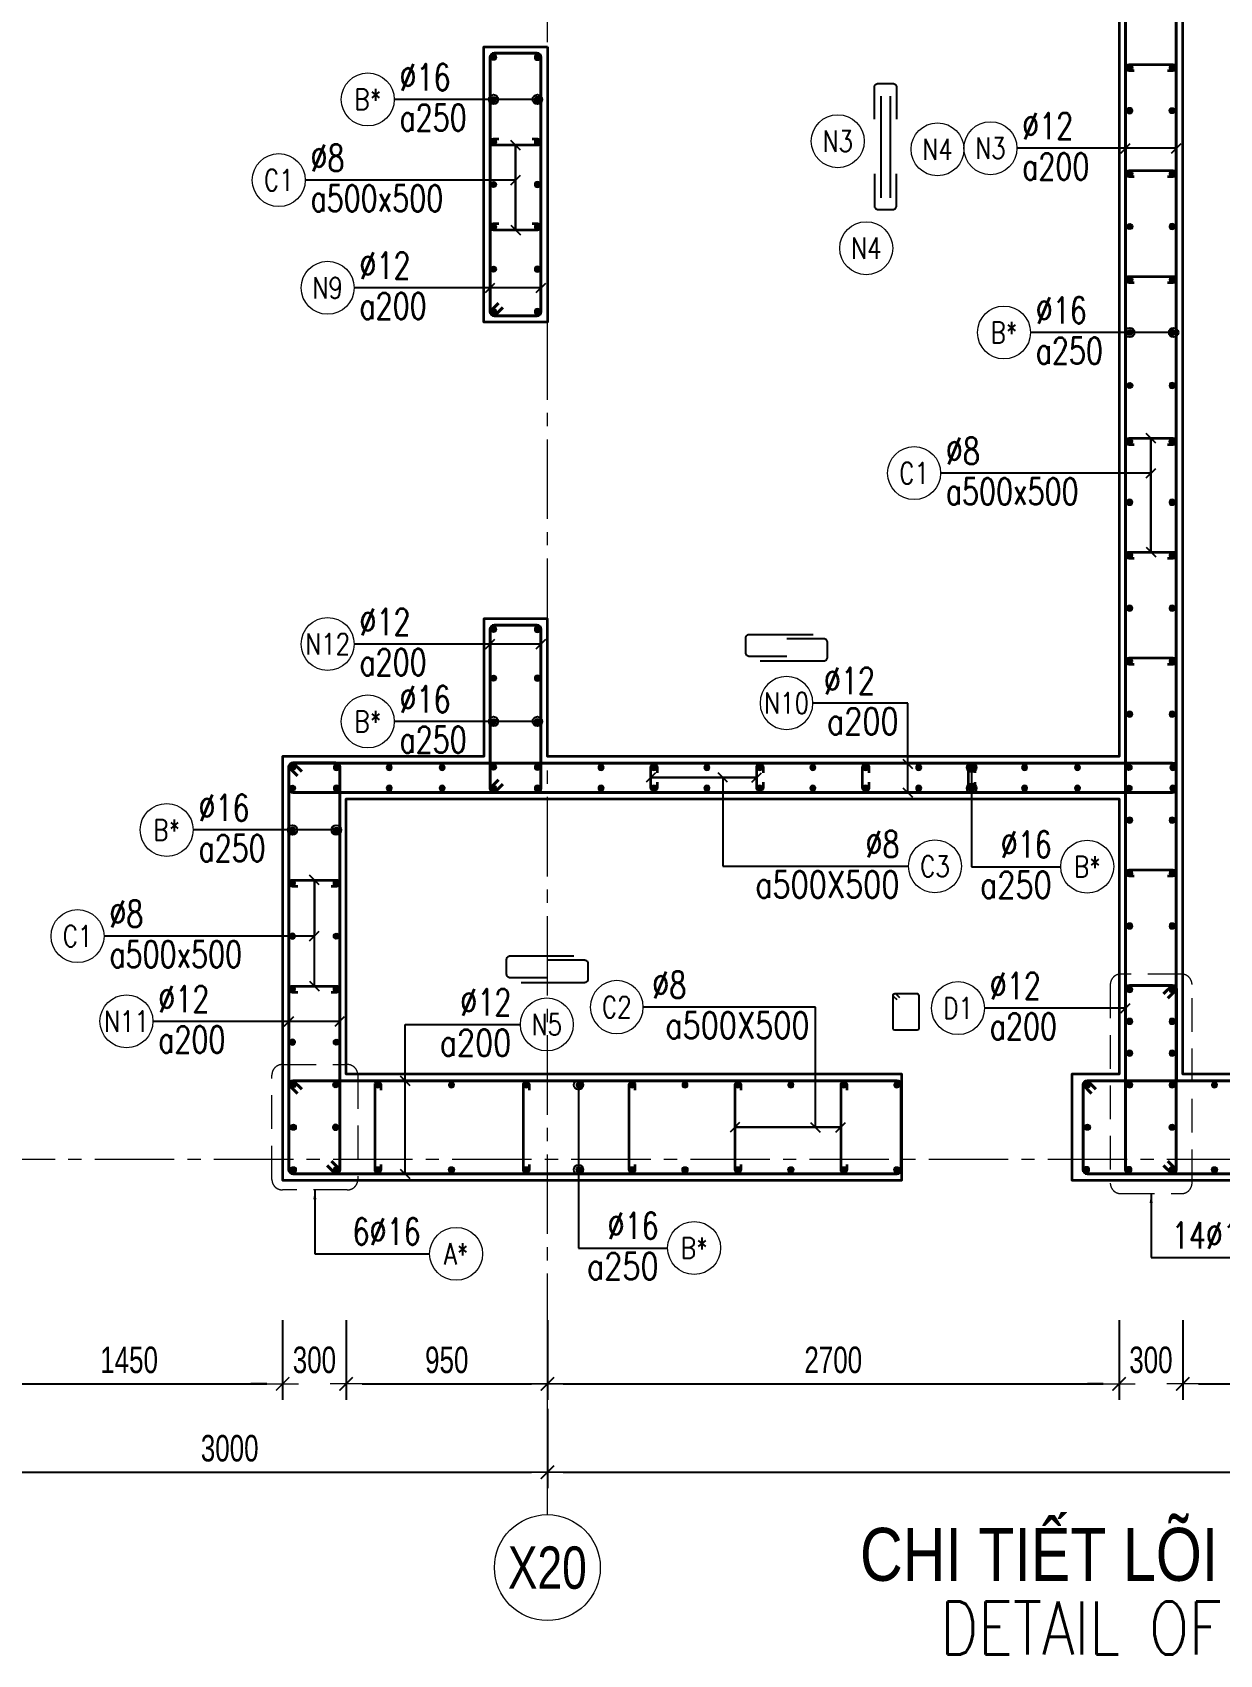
# Model space of a CAD drawing. Header units: millimetres. Extents: x 738475 to 1279438, y -34239 to 156422.
# Drawn here: x 1064840 to 1070446, y 85817 to 93473 of the extents above; entities that cross this region are included whole.
import ezdxf
from ezdxf.enums import TextEntityAlignment as Align

# ---------------------------------------------------------------- set-up
doc = ezdxf.new("R2010")
doc.units = ezdxf.units.MM
doc.header["$MEASUREMENT"] = 0
for name, pattern in [('HIDDEN', [9.525, 6.35, -3.175]), ('HIDDEN2', [4.7625, 3.175, -1.5875]), ('HT_Dim Grid$0$CENTER2', [1.125, 0.75, -0.125, 0.125, -0.125]), ('HT_Grid$0$CENTER2', [1.125, 0.75, -0.125, 0.125, -0.125])]:
    doc.linetypes.add(name, pattern=pattern)
doc.layers.get('0').update_dxf_attribs({"lineweight": 20})
doc.layers.get('Defpoints').update_dxf_attribs({"color": 151, "lineweight": 9})
for name, color, linetype in [('Hidden', 9, 'HIDDEN'), ('Leader', 6, 'Continuous'), ('Ligature', 1, 'Continuous')]:
    doc.layers.add(name, color=color, linetype=linetype)
for name, color, linetype, lineweight in [('HT_Dim Grid$0$NDC_S_AXIS', 5, 'HT_Dim Grid$0$CENTER2', 13), ('HT_Dim Grid$0$NDC_S_SYMBOL', 1, 'Continuous', 15), ('HT_Dim Grid$0$NDC_S_TEXT SYMBOL', 7, 'Continuous', 20), ('HT_Grid$0$NDC_S_AXIS', 5, 'HT_Grid$0$CENTER2', 13), ('KC-LEADER', 153, 'Continuous', 18), ('KC-THEP', 6, 'Continuous', 40), ('NDC_S_ANNO', 7, 'Continuous', 20), ('NDC_S_DIM', 1, 'Continuous', 15), ('NDC_S_ENG TITLE', 3, 'Continuous', 20), ('NDC_S_HIDDEN', 8, 'HIDDEN2', 13), ('NDC_S_LEADER', 1, 'Continuous', 15), ('NDC_S_REBAR', 4, 'Continuous', 35), ('NDC_S_STIRRUP', 4, 'Continuous', 40), ('NDC_S_TEXT SYMBOL', 7, 'Continuous', 20), ('NDC_S_VN TEXT', 7, 'Continuous', 20), ('NDC_S_VN TITLE', 6, 'Continuous', 35), ('NDC_S_WALL', 6, 'Continuous', 35)]:
    doc.layers.add(name, color=color, linetype=linetype, lineweight=lineweight)
doc.styles.add('HT_Dim Grid$0$NDC_ANNO', font='', dxfattribs={"width": 0.8})
doc.styles.add('NDC_ANNO', font='', dxfattribs={"width": 0.8})
doc.styles.add('NDC_DIM', font='', dxfattribs={"width": 0.75})
doc.styles.add('NDC_EN TXT', font='romans.shx', dxfattribs={"width": 0.8})
doc.styles.add('NDC_VIE TXT', font='arial.ttf', dxfattribs={"width": 0.8})
doc.styles.get('HT_Dim Grid$0$NDC_ANNO').set_extended_font_data('Dotum')
doc.styles.get('NDC_ANNO').set_extended_font_data('Dotum')
doc.styles.get('NDC_DIM').set_extended_font_data('Dotum')
doc.dimstyles.new('NDC_dim_30', dxfattribs={"dimscale": 30, "dimtxt": 2.5, "dimasz": 1.5, "dimexe": 1.5, "dimexo": 2.5, "dimgap": 1, "dimtad": 1, "dimdec": 0, "dimzin": 0, "dimdsep": 46, "dimtxsty": 'NDC_DIM', "dimblk": 'DIMMARK', "dimcen": 0.09, "dimdle": 1.2, "dimclrd": 1, "dimclre": 1, "dimclrt": 3, "dimadec": 0, "dimazin": 0, "dimtfac": 1, "dimtdec": 0, "dimtix": 1, "dimtofl": 0, "dimtmove": 0, "dimatfit": 3, "dimfxl": 6, "dimfxlon": 1, "dimtolj": 1, "dimtzin": 0, "dimarcsym": 0})
doc.dimstyles.new('NDC_dim_50', dxfattribs={"dimscale": 50, "dimtxt": 2.5, "dimasz": 1.5, "dimexe": 1.5, "dimexo": 2.5, "dimgap": 1, "dimtad": 1, "dimdec": 0, "dimzin": 0, "dimdsep": 46, "dimtxsty": 'NDC_DIM', "dimblk": 'DIMMARK', "dimcen": 0.09, "dimdle": 1.2, "dimclrd": 1, "dimclre": 1, "dimclrt": 3, "dimadec": 0, "dimazin": 0, "dimtfac": 1, "dimtdec": 0, "dimtix": 1, "dimtofl": 0, "dimtmove": 0, "dimatfit": 3, "dimfxl": 6, "dimfxlon": 1, "dimtolj": 1, "dimtzin": 0, "dimarcsym": 0})

# ---------------------------------------------------------------- blocks, each defined once
blk = doc.blocks.new('THEP')
at = {"layer": 'KC-LEADER', "color": 6}
blk.add_circle((0, 0), 14, dxfattribs=at)
at = {"layer": 'KC-THEP'}
for p, q in [((-14, 0), (14, 0)), ((9.9, 9.9), (-9.9, -9.9)), ((-9.9, 9.9), (9.9, -9.9)), ((0, 14), (0, -14))]:
    blk.add_line(p, q, dxfattribs=at)
blk = doc.blocks.new('DIMMARK')
at = {"layer": 'NDC_S_DIM', "color": 1}
blk.add_line((-1.5, 0), (1, 0), dxfattribs=at)
at = {"layer": 'NDC_S_DIM', "color": 2, "const_width": 0.1}
blk.add_lwpolyline([(-0.42, -0.42), (0.42, 0.42)], dxfattribs=at)
blk = doc.blocks.new('*U10')
blk.add_circle((2.5, 0), 2.5)
at = {"layer": 'NDC_S_VN TEXT', "color": 3, "style": 'NDC_EN TXT'}
for tag, width, p in [('DK2', 0.75, (-0.85, 0.85)), ('KC2', 0.8, (-0.85, -2.97))]:
    blk.add_attdef(tag, text='', height=2.5, dxfattribs=dict(at, width=width)).set_placement(p, align=Align.RIGHT)
at = {"layer": 'NDC_S_VN TEXT', "color": 7, "style": 'NDC_EN TXT', "width": 0.8}
blk.add_attdef('SH3', text='', height=2, dxfattribs=at).set_placement((2.5, 0), align=Align.MIDDLE)
blk = doc.blocks.new('*U11')
blk.add_circle((-2.5, 0), 2.5)
at = {"layer": 'NDC_S_VN TEXT', "color": 3, "style": 'NDC_EN TXT', "width": 0.75}
for tag, p in [('DK1', (0.5, 0.85)), ('KC1', (0.5, -2.97))]:
    blk.add_attdef(tag, p, '', height=2.5, dxfattribs=at)
at = {"layer": 'NDC_S_VN TEXT', "color": 7, "style": 'NDC_EN TXT', "width": 0.8}
blk.add_attdef('SH2', text='', height=2, dxfattribs=at).set_placement((-2.5, 0), align=Align.MIDDLE)
blk = doc.blocks.new('A$C7BC65A55')
at = {"layer": 'Ligature'}
for p, q in [((-15.2, 372, 0), (-15.2, 38.5, 0)), ((15.2, 372, 0), (15.2, 38.5, 0))]:
    blk.add_line(p, q, dxfattribs=at)
for points in [[(-36.2, 296.5), (-36.2, 400.9, -0.414214), (-24, 413.1), (24, 413.1, -0.414214), (36.2, 400.9), (36.2, 296.5)], [(-36.2, 116.5), (-36.2, 12.2, 0.414214), (-24, 0), (24, 0, 0.414214), (36.2, 12.2), (36.2, 116.5)]]:
    blk.add_lwpolyline(points, format="xyb", dxfattribs=at)
blk = doc.blocks.new('*U12')
blk.add_circle((-2.5, 0), 2.5)
at = {"layer": 'NDC_S_VN TEXT', "color": 3, "style": 'NDC_EN TXT', "width": 0.75}
for tag, p in [('DK1', (0.5, 0.85)), ('KC1', (0.5, -2.97))]:
    blk.add_attdef(tag, p, '', height=2.5, dxfattribs=at)
at = {"layer": 'NDC_S_VN TEXT', "color": 7, "style": 'NDC_EN TXT', "width": 0.8}
blk.add_attdef('SH2', text='', height=2, dxfattribs=at).set_placement((-2.5, 0), align=Align.MIDDLE)
blk = doc.blocks.new('*U9')
blk.add_circle((2.5, 0), 2.5)
at = {"layer": 'NDC_S_VN TEXT', "color": 3, "style": 'NDC_EN TXT', "width": 0.75}
blk.add_attdef('DK2', text='', height=2.5, dxfattribs=at).set_placement((-0.85, 0.85), align=Align.RIGHT)
at = {"layer": 'NDC_S_VN TEXT', "color": 7, "style": 'NDC_EN TXT', "width": 0.8}
blk.add_attdef('SH3', text='', height=2, dxfattribs=at).set_placement((2.5, 0), align=Align.MIDDLE)
blk = doc.blocks.new('*U60')
at = {"layer": 'KC-THEP', "rotation": 189.6685644363809}
blk.add_blockref('THEP', (-103.5, 0), dxfattribs=at)
at = {"layer": 'KC-THEP', "xscale": -1, "rotation": 170.331435563619}
blk.add_blockref('THEP', (103.5, 0), dxfattribs=at)
blk = doc.blocks.new('*U59')
at = {"layer": 'NDC_S_HIDDEN', "color": 0, "linetype": 'ByBlock', "lineweight": -2, "transparency": 16777216}
for p in [(0, 1200), (0, 1000), (0, 800), (0, 600), (0, 400), (0, 200), (0, 0)]:
    blk.add_blockref('*U60', p, dxfattribs=at)
blk = doc.blocks.new('A$C72321851')
at = {"layer": 'Ligature'}
for points in [[(-60.9, -129.3), (-60.9, 170.9, -0.414214), (-43.3, 188.5), (25.8, 188.5, -0.414214), (43.4, 170.9), (43.4, -4.3)], [(-39.7, -4.3), (-39.7, -179.5, 0.414214), (-22.1, -197.1), (47, -197.1, 0.414214), (64.6, -179.5), (64.6, 120.7)]]:
    blk.add_lwpolyline(points, format="xyb", dxfattribs=at)
blk = doc.blocks.new('*D1240')
at = {"layer": 'Defpoints', "color": 0, "ltscale": 200, "transparency": 16777216}
for p in [(1064571.7, 88976.9), (1066021.7, 88976.9), (1066021.7, 87094.7)]:
    blk.add_point(p, dxfattribs=at)
at = {"layer": 'NDC_S_DIM', "color": 1, "lineweight": -2, "ltscale": 200, "transparency": 16777216}
for p, q in [((1064571.7, 87394.7), (1064571.7, 87019.7)), ((1066021.7, 87394.7), (1066021.7, 87019.7)), ((1064646.7, 87094.7), (1065946.7, 87094.7))]:
    blk.add_line(p, q, dxfattribs=at)
at = {"layer": 'NDC_S_DIM', "color": 1, "lineweight": -2, "ltscale": 200, "transparency": 16777216, "xscale": 75, "yscale": 75, "zscale": 75, "rotation": 180}
blk.add_blockref('DIMMARK', (1064571.7, 87094.7), dxfattribs=at)
at = {"layer": 'NDC_S_DIM', "color": 1, "lineweight": -2, "ltscale": 200, "transparency": 16777216, "xscale": 75, "yscale": 75, "zscale": 75}
blk.add_blockref('DIMMARK', (1066021.7, 87094.7), dxfattribs=at)
at = {"layer": 'NDC_S_DIM', "color": 3, "ltscale": 200, "transparency": 16777216, "insert": (1065296.7, 87207.3), "char_height": 125, "attachment_point": 5, "style": 'NDC_DIM'}
blk.add_mtext('\\A1;1450', dxfattribs=at)
blk = doc.blocks.new('*D1241')
at = {"layer": 'Defpoints', "color": 0, "ltscale": 200, "transparency": 16777216}
for p in [(1066021.7, 88976.9), (1066321.7, 88976.9), (1066321.7, 87094.7)]:
    blk.add_point(p, dxfattribs=at)
at = {"layer": 'NDC_S_DIM', "color": 1, "lineweight": -2, "ltscale": 200, "transparency": 16777216}
for p, q in [((1066021.7, 87394.7), (1066021.7, 87019.7)), ((1066321.7, 87394.7), (1066321.7, 87019.7)), ((1065946.7, 87094.7), (1065871.7, 87094.7)), ((1066396.7, 87094.7), (1066471.7, 87094.7))]:
    blk.add_line(p, q, dxfattribs=at)
at = {"layer": 'NDC_S_DIM', "color": 1, "lineweight": -2, "ltscale": 200, "transparency": 16777216, "xscale": 75, "yscale": 75, "zscale": 75}
blk.add_blockref('DIMMARK', (1066021.7, 87094.7), dxfattribs=at)
at = {"layer": 'NDC_S_DIM', "color": 1, "lineweight": -2, "ltscale": 200, "transparency": 16777216, "xscale": 75, "yscale": 75, "zscale": 75, "rotation": 180}
blk.add_blockref('DIMMARK', (1066321.7, 87094.7), dxfattribs=at)
at = {"layer": 'NDC_S_DIM', "color": 3, "ltscale": 200, "transparency": 16777216, "insert": (1066171.7, 87207.3), "char_height": 125, "attachment_point": 5, "style": 'NDC_DIM'}
blk.add_mtext('\\A1;300', dxfattribs=at)
blk = doc.blocks.new('*D1242')
at = {"layer": 'Defpoints', "color": 0, "ltscale": 200, "transparency": 16777216}
for p in [(1066321.7, 88976.9), (1067271.7, 87935.1), (1067271.7, 87094.7)]:
    blk.add_point(p, dxfattribs=at)
at = {"layer": 'NDC_S_DIM', "color": 1, "lineweight": -2, "ltscale": 200, "transparency": 16777216}
for p, q in [((1066321.7, 87394.7), (1066321.7, 87019.7)), ((1067271.7, 87394.7), (1067271.7, 87019.7)), ((1066396.7, 87094.7), (1067196.7, 87094.7))]:
    blk.add_line(p, q, dxfattribs=at)
at = {"layer": 'NDC_S_DIM', "color": 1, "lineweight": -2, "ltscale": 200, "transparency": 16777216, "xscale": 75, "yscale": 75, "zscale": 75, "rotation": 180}
blk.add_blockref('DIMMARK', (1066321.7, 87094.7), dxfattribs=at)
at = {"layer": 'NDC_S_DIM', "color": 1, "lineweight": -2, "ltscale": 200, "transparency": 16777216, "xscale": 75, "yscale": 75, "zscale": 75}
blk.add_blockref('DIMMARK', (1067271.7, 87094.7), dxfattribs=at)
at = {"layer": 'NDC_S_DIM', "color": 3, "ltscale": 200, "transparency": 16777216, "insert": (1066796.7, 87207.3), "char_height": 125, "attachment_point": 5, "style": 'NDC_DIM'}
blk.add_mtext('\\A1;950', dxfattribs=at)
blk = doc.blocks.new('*D1243')
at = {"layer": 'Defpoints', "color": 0, "ltscale": 200, "transparency": 16777216}
for p in [(1069971.7, 88976.9), (1070271.7, 88976.9), (1070271.7, 87094.7)]:
    blk.add_point(p, dxfattribs=at)
at = {"layer": 'NDC_S_DIM', "color": 1, "lineweight": -2, "ltscale": 200, "transparency": 16777216}
for p, q in [((1069971.7, 87394.7), (1069971.7, 87019.7)), ((1070271.7, 87394.7), (1070271.7, 87019.7)), ((1069896.7, 87094.7), (1069821.7, 87094.7)), ((1070346.7, 87094.7), (1070421.7, 87094.7))]:
    blk.add_line(p, q, dxfattribs=at)
at = {"layer": 'NDC_S_DIM', "color": 1, "lineweight": -2, "ltscale": 200, "transparency": 16777216, "xscale": 75, "yscale": 75, "zscale": 75}
blk.add_blockref('DIMMARK', (1069971.7, 87094.7), dxfattribs=at)
at = {"layer": 'NDC_S_DIM', "color": 1, "lineweight": -2, "ltscale": 200, "transparency": 16777216, "xscale": 75, "yscale": 75, "zscale": 75, "rotation": 180}
blk.add_blockref('DIMMARK', (1070271.7, 87094.7), dxfattribs=at)
at = {"layer": 'NDC_S_DIM', "color": 3, "ltscale": 200, "transparency": 16777216, "insert": (1070121.7, 87207.3), "char_height": 125, "attachment_point": 5, "style": 'NDC_DIM'}
blk.add_mtext('\\A1;300', dxfattribs=at)
blk = doc.blocks.new('*D1244')
at = {"layer": 'Defpoints', "color": 0, "ltscale": 200, "transparency": 16777216}
for p in [(1070271.7, 88976.9), (1075571.7, 88976.9), (1075571.7, 87094.7)]:
    blk.add_point(p, dxfattribs=at)
at = {"layer": 'NDC_S_DIM', "color": 1, "lineweight": -2, "ltscale": 200, "transparency": 16777216}
for p, q in [((1070271.7, 87394.7), (1070271.7, 87019.7)), ((1075571.7, 87394.7), (1075571.7, 87019.7)), ((1070346.7, 87094.7), (1075496.7, 87094.7))]:
    blk.add_line(p, q, dxfattribs=at)
at = {"layer": 'NDC_S_DIM', "color": 1, "lineweight": -2, "ltscale": 200, "transparency": 16777216, "xscale": 75, "yscale": 75, "zscale": 75, "rotation": 180}
blk.add_blockref('DIMMARK', (1070271.7, 87094.7), dxfattribs=at)
at = {"layer": 'NDC_S_DIM', "color": 1, "lineweight": -2, "ltscale": 200, "transparency": 16777216, "xscale": 75, "yscale": 75, "zscale": 75}
blk.add_blockref('DIMMARK', (1075571.7, 87094.7), dxfattribs=at)
at = {"layer": 'NDC_S_DIM', "color": 3, "ltscale": 200, "transparency": 16777216, "insert": (1072921.7, 87207.3), "char_height": 125, "attachment_point": 5, "style": 'NDC_DIM'}
blk.add_mtext('\\A1;5300', dxfattribs=at)
blk = doc.blocks.new('*D1245')
at = {"layer": 'Defpoints', "color": 0, "ltscale": 200, "transparency": 16777216}
for p in [(1064271.7, 88217.5), (1067271.7, 87935.1), (1067271.7, 86677.5)]:
    blk.add_point(p, dxfattribs=at)
at = {"layer": 'NDC_S_DIM', "color": 1, "lineweight": -2, "ltscale": 200, "transparency": 16777216}
for p, q in [((1064271.7, 86977.5), (1064271.7, 86602.5)), ((1067271.7, 86977.5), (1067271.7, 86602.5)), ((1064346.7, 86677.5), (1067196.7, 86677.5))]:
    blk.add_line(p, q, dxfattribs=at)
at = {"layer": 'NDC_S_DIM', "color": 1, "lineweight": -2, "ltscale": 200, "transparency": 16777216, "xscale": 75, "yscale": 75, "zscale": 75, "rotation": 180}
blk.add_blockref('DIMMARK', (1064271.7, 86677.5), dxfattribs=at)
at = {"layer": 'NDC_S_DIM', "color": 1, "lineweight": -2, "ltscale": 200, "transparency": 16777216, "xscale": 75, "yscale": 75, "zscale": 75}
blk.add_blockref('DIMMARK', (1067271.7, 86677.5), dxfattribs=at)
at = {"layer": 'NDC_S_DIM', "color": 3, "ltscale": 200, "transparency": 16777216, "insert": (1065771.7, 86790.1), "char_height": 125, "attachment_point": 5, "style": 'NDC_DIM'}
blk.add_mtext('\\A1;3000', dxfattribs=at)
blk = doc.blocks.new('*D1258')
at = {"layer": 'Defpoints', "color": 0, "ltscale": 200, "transparency": 16777216}
for p in [(1062709.9, 88555.8), (1065579.3, 88555.8), (1065579.3, 88155.8)]:
    blk.add_point(p, dxfattribs=at)
at = {"layer": 'NDC_S_DIM', "color": 1, "lineweight": -2, "ltscale": 200, "transparency": 16777216}
for p, q in [((1063009.9, 88555.8), (1062634.9, 88555.8)), ((1062709.9, 88230.8), (1062709.9, 88480.8)), ((1063009.9, 88155.8), (1062634.9, 88155.8))]:
    blk.add_line(p, q, dxfattribs=at)
at = {"layer": 'NDC_S_DIM', "color": 1, "lineweight": -2, "ltscale": 200, "transparency": 16777216, "xscale": 75, "yscale": 75, "zscale": 75}
for p, rotation in [((1062709.9, 88555.8), 90), ((1062709.9, 88155.8), 270)]:
    blk.add_blockref('DIMMARK', p, dxfattribs=dict(at, rotation=rotation))
at = {"layer": 'NDC_S_DIM', "color": 3, "ltscale": 200, "transparency": 16777216, "insert": (1062597.3, 88355.8), "char_height": 125, "attachment_point": 5, "rotation": 90, "style": 'NDC_DIM'}
blk.add_mtext('\\A1;400', dxfattribs=at)
blk = doc.blocks.new('*U19')
at = {"layer": 'HT_Dim Grid$0$NDC_S_SYMBOL'}
blk.add_line((0, 5), (0, 9), dxfattribs=at)
blk.add_circle((0, 0), 5, dxfattribs=at)
at = {"layer": 'HT_Dim Grid$0$NDC_S_TEXT SYMBOL', "color": 7, "style": 'HT_Dim Grid$0$NDC_ANNO', "width": 0.8}
blk.add_attdef('GRID', text='', height=4, dxfattribs=at).set_placement((0, 0), align=Align.MIDDLE)
blk = doc.blocks.new('*D1272')
at = {"layer": 'Defpoints', "color": 0, "ltscale": 200, "transparency": 16777216}
for p in [(1065579.3, 88155.8), (1062709.9, 88055.8), (1064271.7, 88055.8)]:
    blk.add_point(p, dxfattribs=at)
at = {"layer": 'NDC_S_DIM', "color": 1, "lineweight": -2, "ltscale": 200, "transparency": 16777216}
for p, q in [((1062709.9, 88230.8), (1062709.9, 88305.8)), ((1063009.9, 88155.8), (1062634.9, 88155.8)), ((1063009.9, 88055.8), (1062634.9, 88055.8)), ((1062709.9, 87980.8), (1062709.9, 87905.8))]:
    blk.add_line(p, q, dxfattribs=at)
at = {"layer": 'NDC_S_DIM', "color": 1, "lineweight": -2, "ltscale": 200, "transparency": 16777216, "xscale": 75, "yscale": 75, "zscale": 75}
for p, rotation in [((1062709.9, 88155.8), 270), ((1062709.9, 88055.8), 90)]:
    blk.add_blockref('DIMMARK', p, dxfattribs=dict(at, rotation=rotation))
at = {"layer": 'NDC_S_DIM', "color": 3, "ltscale": 200, "transparency": 16777216, "insert": (1062597.3, 88105.8), "char_height": 125, "attachment_point": 5, "rotation": 90, "style": 'NDC_DIM'}
blk.add_mtext('\\A1;100', dxfattribs=at)
blk = doc.blocks.new('*D1276')
at = {"layer": 'Defpoints', "color": 0, "ltscale": 200, "transparency": 16777216}
for p in [(1069971.7, 88555.8), (1067271.7, 87935.1), (1069971.7, 87094.7)]:
    blk.add_point(p, dxfattribs=at)
at = {"layer": 'NDC_S_DIM', "color": 1, "lineweight": -2, "ltscale": 200, "transparency": 16777216}
for p, q in [((1067271.7, 87394.7), (1067271.7, 87019.7)), ((1069971.7, 87394.7), (1069971.7, 87019.7)), ((1067346.7, 87094.7), (1069896.7, 87094.7))]:
    blk.add_line(p, q, dxfattribs=at)
at = {"layer": 'NDC_S_DIM', "color": 1, "lineweight": -2, "ltscale": 200, "transparency": 16777216, "xscale": 75, "yscale": 75, "zscale": 75, "rotation": 180}
blk.add_blockref('DIMMARK', (1067271.7, 87094.7), dxfattribs=at)
at = {"layer": 'NDC_S_DIM', "color": 1, "lineweight": -2, "ltscale": 200, "transparency": 16777216, "xscale": 75, "yscale": 75, "zscale": 75}
blk.add_blockref('DIMMARK', (1069971.7, 87094.7), dxfattribs=at)
at = {"layer": 'NDC_S_DIM', "color": 3, "ltscale": 200, "transparency": 16777216, "insert": (1068621.7, 87207.3), "char_height": 125, "attachment_point": 5, "style": 'NDC_DIM'}
blk.add_mtext('\\A1;2700', dxfattribs=at)
blk = doc.blocks.new('*D1277')
at = {"layer": 'Defpoints', "color": 0, "ltscale": 200, "transparency": 16777216}
for p in [(1076071.7, 88434.6), (1067271.7, 87935.1), (1076071.7, 86677.5)]:
    blk.add_point(p, dxfattribs=at)
at = {"layer": 'NDC_S_DIM', "color": 1, "lineweight": -2, "ltscale": 200, "transparency": 16777216}
for p, q in [((1067271.7, 86977.5), (1067271.7, 86602.5)), ((1076071.7, 86977.5), (1076071.7, 86602.5)), ((1067346.7, 86677.5), (1075996.7, 86677.5))]:
    blk.add_line(p, q, dxfattribs=at)
at = {"layer": 'NDC_S_DIM', "color": 1, "lineweight": -2, "ltscale": 200, "transparency": 16777216, "xscale": 75, "yscale": 75, "zscale": 75, "rotation": 180}
blk.add_blockref('DIMMARK', (1067271.7, 86677.5), dxfattribs=at)
at = {"layer": 'NDC_S_DIM', "color": 1, "lineweight": -2, "ltscale": 200, "transparency": 16777216, "xscale": 75, "yscale": 75, "zscale": 75}
blk.add_blockref('DIMMARK', (1076071.7, 86677.5), dxfattribs=at)
at = {"layer": 'NDC_S_DIM', "color": 3, "ltscale": 200, "transparency": 16777216, "insert": (1071671.7, 86790.1), "char_height": 125, "attachment_point": 5, "style": 'NDC_DIM'}
blk.add_mtext('\\A1;8800', dxfattribs=at)
blk = doc.blocks.new('Drawing name_symbol')
at = {"layer": 'NDC_S_ENG TITLE', "style": 'NDC_EN TXT', "width": 0.8}
blk.add_attdef('SECTDET1', text='', height=5, dxfattribs=at).set_placement((0, 1.01), align=Align.CENTER)
at = {"layer": 'NDC_S_TEXT SYMBOL', "lineweight": 25, "style": 'NDC_ANNO', "width": 0.8}
blk.add_attdef('SSCALE', text='', height=2.5, dxfattribs=at).set_placement((0, -4), align=Align.CENTER)
at = {"layer": 'NDC_S_VN TITLE', "style": 'NDC_VIE TXT', "width": 0.8}
blk.add_attdef('SECTDET2', text='', height=5, dxfattribs=at).set_placement((0, 7.97), align=Align.CENTER)

msp = doc.modelspace()

# ---------------------------------------------------------------- linework, layer by layer
for centre in [(1068642.946, 92959.838), (1069113.915, 92921.678), (1068777.394, 92454.835)]:
    msp.add_circle(centre, 125)
at = {"layer": 'HT_Grid$0$NDC_S_AXIS', "ltscale": 500}
for p, q in [((1067271.673, 86677.549), (1067271.673, 98832.63)), ((1062322.297, 88155.785), (1077615.672, 88155.785))]:
    msp.add_line(p, q, dxfattribs=at)
at = {"layer": 'Ligature'}
msp.add_lwpolyline([(1068922.811, 88907.163), (1068906.846, 88923.129, -0.66817864), (1068912.619, 88937.067), (1069017.248, 88937.067, -0.41421356), (1069025.413, 88928.902), (1069025.413, 88771.795, -0.41421356), (1069017.248, 88763.63), (1068912.619, 88763.63, -0.41421356), (1068904.454, 88771.795), (1068904.454, 88928.902, -0.66817864), (1068918.392, 88934.676), (1068934.358, 88918.71)], format="xyb", dxfattribs=at)
at = {"layer": 'NDC_S_HIDDEN', "ltscale": 50}
for points in [[(1069979.788, 87992.698), (1070265.858, 87992.698, 0.41421356), (1070315.858, 88042.698), (1070315.858, 88979.174, 0.41421356), (1070265.858, 89029.174), (1069979.788, 89029.174, 0.41421356), (1069929.788, 88979.174), (1069929.788, 88042.698, 0.41421356)], [(1066020.991, 88602.028), (1066326.766, 88602.028, -0.41421356), (1066376.766, 88552.028), (1066376.766, 88060.106, -0.41421356), (1066326.766, 88010.106), (1066020.991, 88010.106, -0.41421356), (1065970.991, 88060.106), (1065970.991, 88552.028, -0.41421356)]]:
    msp.add_lwpolyline(points, format="xyb", close=True, dxfattribs=at)
at = {"layer": 'NDC_S_REBAR'}
for points in [[(1070043.238, 93292.031), (1070018.238, 93292.031, -1), (1070018.238, 93322.031), (1070225.263, 93322.031, -1), (1070225.263, 93292.031), (1070200.263, 93292.031)], [(1067199.595, 92970.785), (1067224.595, 92970.785, -1), (1067224.595, 92940.785), (1067017.571, 92940.785, -1), (1067017.571, 92970.785), (1067042.571, 92970.785)], [(1070043.238, 92792.031), (1070018.238, 92792.031, -1), (1070018.238, 92822.031), (1070225.263, 92822.031, -1), (1070225.263, 92792.031), (1070200.263, 92792.031)], [(1067199.595, 92570.785), (1067224.595, 92570.785, -1), (1067224.595, 92540.785), (1067017.571, 92540.785, -1), (1067017.571, 92570.785), (1067042.571, 92570.785)], [(1070043.238, 92292.031), (1070018.238, 92292.031, -1), (1070018.238, 92322.031), (1070225.263, 92322.031, -1), (1070225.263, 92292.031), (1070200.263, 92292.031)], [(1070043.238, 91527.649), (1070018.238, 91527.649, -1), (1070018.238, 91557.649), (1070225.263, 91557.649, -1), (1070225.263, 91527.649), (1070200.263, 91527.649)], [(1070043.21, 90990.785), (1070018.21, 90990.785, -1), (1070018.21, 91020.785), (1070225.234, 91020.785, -1), (1070225.234, 90990.785), (1070200.234, 90990.785)], [(1070043.21, 90490.785), (1070018.21, 90490.785, -1), (1070018.21, 90520.785), (1070225.234, 90520.785, -1), (1070225.234, 90490.785), (1070200.234, 90490.785)], [(1067790.185, 89934.53), (1067790.185, 89909.53, -1), (1067760.185, 89909.53), (1067760.185, 90003.937, -1), (1067790.185, 90003.937), (1067790.185, 89978.937)], [(1068290.185, 89934.53), (1068290.185, 89909.53, -1), (1068260.185, 89909.53), (1068260.185, 90003.937, -1), (1068290.185, 90003.937), (1068290.185, 89978.937)], [(1068790.185, 89934.53), (1068790.185, 89909.53, -1), (1068760.185, 89909.53), (1068760.185, 90003.937, -1), (1068790.185, 90003.937), (1068790.185, 89978.937)], [(1069290.185, 89934.53), (1069290.185, 89909.53, -1), (1069260.185, 89909.53), (1069260.185, 90003.937, -1), (1069290.185, 90003.937), (1069290.185, 89978.937)], [(1070043.21, 89490.785), (1070018.21, 89490.785, -1), (1070018.21, 89520.785), (1070225.234, 89520.785, -1), (1070225.234, 89490.785), (1070200.234, 89490.785)], [(1066093.304, 89442.633), (1066068.304, 89442.633, -1), (1066068.304, 89472.633), (1066275.328, 89472.633, -1), (1066275.328, 89442.633), (1066250.328, 89442.633)], [(1066093.304, 88942.633), (1066068.304, 88942.633, -1), (1066068.304, 88972.633), (1066275.328, 88972.633, -1), (1066275.328, 88942.633), (1066250.328, 88942.633)], [(1066486.673, 88480.785), (1066486.673, 88505.785, 1), (1066456.673, 88505.785), (1066456.673, 88105.785, 1), (1066486.673, 88105.785), (1066486.673, 88130.785)], [(1067186.783, 88480.785), (1067186.783, 88505.785, 1), (1067156.783, 88505.785), (1067156.783, 88105.785, 1), (1067186.783, 88105.785), (1067186.783, 88130.785)], [(1067686.783, 88480.785), (1067686.783, 88505.785, 1), (1067656.783, 88505.785), (1067656.783, 88105.785, 1), (1067686.783, 88105.785), (1067686.783, 88130.785)], [(1068186.783, 88480.785), (1068186.783, 88505.785, 1), (1068156.783, 88505.785), (1068156.783, 88105.785, 1), (1068186.783, 88105.785), (1068186.783, 88130.785)], [(1068686.783, 88480.785), (1068686.783, 88505.785, 1), (1068656.783, 88505.785), (1068656.783, 88105.785, 1), (1068686.783, 88105.785), (1068686.783, 88130.785)]]:
    msp.add_lwpolyline(points, format="xyb", dxfattribs=at)
at = {"layer": 'NDC_S_STIRRUP'}
for points in [[(1070201.673, 88145.785), (1070241.673, 88105.785, -0.41421356), (1070221.673, 88085.785), (1070021.673, 88085.785, -0.41421356), (1070001.673, 88105.785), (1070001.673, 97205.785, -0.41421356), (1070021.673, 97225.785), (1070221.673, 97225.785, -0.41421356), (1070241.673, 97205.785), (1070241.673, 88105.785, -0.41421356), (1070221.673, 88085.785), (1070181.673, 88125.785)], [(1067041.673, 92195.785), (1067001.673, 92155.785, 0.41421356), (1067021.673, 92135.785), (1067221.673, 92135.785, 0.41421356), (1067241.673, 92155.785), (1067241.673, 93355.785, 0.41421356), (1067221.673, 93375.785), (1067021.673, 93375.785, 0.41421356), (1067001.673, 93355.785), (1067001.673, 92155.785, 0.41421356), (1067021.673, 92135.785), (1067061.673, 92175.785)], [(1067041.673, 89945.785), (1067001.673, 89905.785, 0.41421356), (1067021.673, 89885.785), (1067221.673, 89885.785, 0.41421356), (1067241.673, 89905.785), (1067241.673, 90655.785, 0.41421356), (1067221.673, 90675.785), (1067021.673, 90675.785, 0.41421356), (1067001.673, 90655.785), (1067001.673, 89905.785, 0.41421356), (1067021.673, 89885.785), (1067061.673, 89925.785)], [(1066091.673, 89964.869), (1066051.673, 90004.869, -0.41421356), (1066071.673, 90024.869), (1070221.644, 90024.869, -0.41421356), (1070241.644, 90004.869), (1070241.644, 89905.785, -0.41421356), (1070221.644, 89885.785), (1066071.673, 89885.785, -0.41421356), (1066051.673, 89905.785), (1066051.673, 90004.869, -0.41421356), (1066071.673, 90024.869), (1066111.673, 89984.869)], [(1066251.701, 88145.785), (1066291.701, 88105.785, -0.41421356), (1066271.701, 88085.785), (1066071.701, 88085.785, -0.41421356), (1066051.701, 88105.785), (1066051.701, 90005.785, -0.41421356), (1066071.701, 90025.785), (1066271.701, 90025.785, -0.41421356), (1066291.701, 90005.785), (1066291.701, 88105.785, -0.41421356), (1066271.701, 88085.785), (1066231.701, 88125.785)], [(1070201.783, 88915.785), (1070241.783, 88955.785, 0.41421356), (1070221.783, 88975.785), (1070021.783, 88975.785, 0.41421356), (1070001.783, 88955.785), (1070001.673, 88105.785, 0.41421356), (1070021.673, 88085.785), (1070221.673, 88085.785, 0.41421356), (1070241.673, 88105.785), (1070241.783, 88955.785, 0.41421356), (1070221.783, 88975.785), (1070181.783, 88935.785)], [(1066111.66, 88485.785), (1066071.66, 88525.785, 0.41421356), (1066051.66, 88505.785), (1066051.66, 88105.785, 0.41421356), (1066071.66, 88085.785), (1068921.673, 88085.785, 0.41421356), (1068941.673, 88105.785), (1068941.673, 88505.785, 0.41421356), (1068921.673, 88525.785), (1066071.66, 88525.785, 0.41421356), (1066051.66, 88505.785), (1066091.66, 88465.785)], [(1069861.632, 88485.785), (1069821.632, 88525.785, 0.41421356), (1069801.632, 88505.785), (1069801.632, 88105.785, 0.41421356), (1069821.632, 88085.785), (1074121.673, 88085.785, 0.41421356), (1074141.673, 88105.785), (1074141.673, 88505.785, 0.41421356), (1074121.673, 88525.785), (1069821.632, 88525.785, 0.41421356), (1069801.632, 88505.785), (1069841.632, 88465.785)]]:
    msp.add_lwpolyline(points, format="xyb", dxfattribs=at)
at = {"layer": 'NDC_S_WALL'}
for points in [[(1069971.673, 95455.785), (1069971.673, 90055.785), (1067271.673, 90055.785), (1067271.673, 90705.785), (1066971.673, 90705.785), (1066971.673, 90055.785), (1066021.673, 90055.785), (1066021.673, 88055.785), (1068945.502, 88055.785), (1068945.502, 88555.785), (1066321.673, 88555.785), (1066321.673, 89855.785), (1069971.673, 89855.785), (1069971.673, 88555.785), (1069747.843, 88555.785), (1069747.843, 88055.785), (1074171.673, 88055.785)], [(1073871.673, 88555.785), (1070271.673, 88555.785), (1070271.673, 94405.785), (1073071.673, 94405.785)]]:
    msp.add_lwpolyline(points, dxfattribs=at)
msp.add_lwpolyline([(1067271.673, 93405.785), (1067271.673, 92105.785), (1066971.673, 92105.785), (1066971.673, 93405.785)], close=True, dxfattribs=at)

# ---------------------------------------------------------------- block references
at = {"layer": 'Hidden', "xscale": 1.44, "yscale": 1.44, "zscale": 1.44}
msp.add_blockref('A$C7BC65A55', (1068868.026, 92637.557, 0.03), dxfattribs=at)
at = {"layer": 'HT_Dim Grid$0$NDC_S_AXIS', "xscale": 50, "yscale": 50, "zscale": 50}
msp.add_blockref('*U19', (1067271.673, 86227.549), dxfattribs=at).add_auto_attribs({'GRID': 'X20'})
at = {"layer": 'KC-THEP'}
for p, rotation in [((1070021.701, 93307.031), 189.6685644363809), ((1070221.673, 93104.238), 189.6685644363809), ((1070021.701, 92807.031), 189.6685644363809), ((1070021.701, 92557.031), 189.6685644363809), ((1070021.701, 92307.031), 189.6685644363809), ((1070021.701, 92057.031), 189.6685644363809), ((1070021.701, 91807.031), 189.6685644363809), ((1070221.673, 91542.95), 189.6685644363809), ((1067017.571, 90655.785), 189.6685644363809), ((1067017.571, 90425.602), 189.6685644363809), ((1067017.571, 90219.904), 189.6685644363809), ((1066068.16, 90003.937), 189.6685644363809), ((1067017.571, 90005.344), 189.6685644363809), ((1070018.132, 90003.937), 189.6685644363809), ((1066068.16, 89906.437), 189.6685644363809), ((1067017.571, 89905.785), 189.6685644363809), ((1070018.132, 89906.437), 189.6685644363809), ((1066275.185, 89707.633), 9.66856443638095), ((1066275.185, 89457.633), 9.66856443638095), ((1066275.185, 89207.633), 9.66856443638095), ((1066275.185, 88957.633), 9.66856443638095), ((1066275.185, 88707.633), 9.66856443638095), ((1066068.869, 88505.785), 189.6685644363809), ((1066272.49, 88506.402), 189.6685644363809), ((1066072.381, 88305.785), 189.6685644363809), ((1069821.632, 88305.785), 9.668564436380946), ((1069821.632, 88305.785), 9.668564436380946), ((1070221.673, 88305.785), 9.668564436380946), ((1070221.673, 88305.785), 9.668564436380946), ((1066072.381, 88105.785), 189.6685644363809), ((1066276.002, 88106.402), 189.6685644363809), ((1066471.673, 88105.785), 189.6685644363809), ((1066818.966, 88105.785), 189.6685644363809), ((1067171.783, 88105.785), 189.6685644363809), ((1067421.783, 88105.785), 189.6685644363809), ((1067671.783, 88105.785), 189.6685644363809), ((1067921.783, 88105.785), 189.6685644363809), ((1068171.783, 88105.785), 189.6685644363809), ((1068421.783, 88105.785), 189.6685644363809), ((1068671.783, 88105.785), 189.6685644363809), ((1068921.783, 88105.785), 189.6685644363809), ((1070221.673, 88105.785), 189.6685644363809), ((1070221.673, 88105.785), 189.6685644363809), ((1070421.783, 88105.785), 189.6685644363809)]:
    msp.add_blockref('THEP', p, dxfattribs=dict(at, rotation=rotation))
at = {"layer": 'KC-THEP', "xscale": -1}
for p, rotation in [((1070221.673, 93307.332), 350.3314355636191), ((1070021.701, 93103.938), 350.3314355636191), ((1070221.673, 92807.332), 350.3314355636191), ((1070221.673, 92557.332), 350.3314355636191), ((1070221.673, 92307.332), 350.3314355636191), ((1070221.673, 92057.332), 350.3314355636191), ((1070221.673, 91807.332), 350.3314355636191), ((1070021.701, 91542.649), 350.3314355636191), ((1070021.673, 91255.785), 350.3314355636191), ((1070221.673, 91255.785), 350.3314355636191), ((1070021.673, 91005.785), 350.3314355636191), ((1070221.673, 91005.785), 350.3314355636191), ((1070021.673, 90755.785), 350.3314355636191), ((1070221.673, 90755.785), 350.3314355636191), ((1067224.595, 90655.785), 170.331435563619), ((1070021.673, 90505.785), 350.3314355636191), ((1070221.673, 90505.785), 350.3314355636191), ((1067224.595, 90425.602), 170.331435563619), ((1070021.673, 90255.785), 350.3314355636191), ((1070221.673, 90255.785), 350.3314355636191), ((1067224.595, 90219.904), 170.331435563619), ((1066275.185, 90003.937), 170.331435563619), ((1066525.185, 90003.937), 170.331435563619), ((1066775.185, 90003.937), 170.331435563619), ((1067224.595, 90005.344), 170.331435563619), ((1067525.185, 90003.937), 170.331435563619), ((1067775.185, 90003.937), 170.331435563619), ((1068025.185, 90003.937), 170.331435563619), ((1068275.185, 90003.937), 170.331435563619), ((1068525.185, 90003.937), 170.331435563619), ((1068775.185, 90003.937), 170.331435563619), ((1069025.185, 90003.937), 170.331435563619), ((1069275.185, 90003.937), 170.331435563619), ((1069525.185, 90003.937), 170.331435563619), ((1069775.185, 90003.937), 170.331435563619), ((1070225.157, 90003.937), 170.331435563619), ((1066275.185, 89906.437), 170.331435563619), ((1066525.185, 89906.437), 170.331435563619), ((1066775.185, 89906.437), 170.331435563619), ((1067224.595, 89905.785), 170.331435563619), ((1067525.185, 89906.437), 170.331435563619), ((1067775.185, 89906.437), 170.331435563619), ((1068025.185, 89906.437), 170.331435563619), ((1068275.185, 89906.437), 170.331435563619), ((1068525.185, 89906.437), 170.331435563619), ((1068775.185, 89906.437), 170.331435563619), ((1069025.185, 89906.437), 170.331435563619), ((1069275.185, 89906.437), 170.331435563619), ((1069525.185, 89906.437), 170.331435563619), ((1069775.185, 89906.437), 170.331435563619), ((1070225.157, 89906.437), 170.331435563619), ((1070021.673, 89755.785), 350.3314355636191), ((1070221.673, 89755.785), 350.3314355636191), ((1066068.16, 89707.633), 350.3314355636191), ((1070021.673, 89505.785), 350.3314355636191), ((1070221.673, 89505.785), 350.3314355636191), ((1066068.16, 89457.633), 350.3314355636191), ((1070021.673, 89255.785), 350.3314355636191), ((1070221.673, 89255.785), 350.3314355636191), ((1066068.16, 89207.633), 350.3314355636191), ((1066068.16, 88957.633), 350.3314355636191), ((1070021.673, 88955.785), 350.3314355636191), ((1070221.673, 88955.785), 350.3314355636191), ((1070021.673, 88805.785), 350.3314355636191), ((1070221.673, 88805.785), 350.3314355636191), ((1066068.16, 88707.633), 350.3314355636191), ((1070021.673, 88655.785), 350.3314355636191), ((1070221.673, 88655.785), 350.3314355636191), ((1066471.673, 88505.785), 350.3314355636191), ((1066818.966, 88505.785), 350.3314355636191), ((1067171.783, 88505.785), 350.3314355636191), ((1067421.783, 88505.785), 350.3314355636191), ((1067671.783, 88505.785), 350.3314355636191), ((1067921.783, 88505.785), 350.3314355636191), ((1068171.783, 88505.785), 350.3314355636191), ((1068421.783, 88505.785), 350.3314355636191), ((1068671.783, 88505.785), 350.3314355636191), ((1068921.783, 88505.785), 350.3314355636191), ((1069821.632, 88505.785), 350.3314355636191), ((1069821.632, 88505.785), 350.3314355636191), ((1070021.673, 88505.785), 350.3314355636191), ((1070021.673, 88505.785), 350.3314355636191), ((1070221.673, 88505.785), 350.3314355636191), ((1070221.673, 88505.785), 350.3314355636191), ((1070421.783, 88505.785), 350.3314355636191), ((1066271.02, 88305.785), 170.3314355632554), ((1069818.12, 88105.785), 350.3314355636191), ((1069818.12, 88105.785), 350.3314355636191), ((1070018.16, 88105.785), 350.3314355636191), ((1070018.16, 88105.785), 350.3314355636191)]:
    msp.add_blockref('THEP', p, dxfattribs=dict(at, rotation=rotation))
at = {"layer": 'Leader', "xscale": -1, "rotation": 270.0000000000001}
for p in [(1068406.019, 90567.871), (1067276.662, 89050.632)]:
    msp.add_blockref('A$C72321851', p, dxfattribs=at)
at = {"layer": 'NDC_S_ANNO'}
ref = msp.add_blockref('Drawing name_symbol', (1071231.258, 85766.569), dxfattribs=dict(at, xscale=50, yscale=50, zscale=50))
ref.add_attrib('SECTDET1', 'DETAIL OF CORE WALL HT-CW3', dxfattribs={"layer": 'NDC_S_ENG TITLE', "height": 250, "style": 'NDC_EN TXT', "width": 0.8}).set_placement((1071231.258, 85817.132), align=Align.CENTER)
ref.add_attrib('SECTDET2', 'CHI TIẾT LÕI VÁCH HT-CW3 TẦNG 2F', dxfattribs={"layer": 'NDC_S_VN TITLE', "height": 250, "style": 'NDC_VIE TXT', "width": 0.8}).set_placement((1071231.258, 86165.102), align=Align.CENTER)
at = {"layer": 'NDC_S_HIDDEN'}
msp.add_blockref('*U59', (1067121.083, 92155.785), dxfattribs=at)
at = {"layer": 'NDC_S_VN TEXT', "xscale": 50, "yscale": 50, "zscale": 50}
for name, p, values in [('*U11', (1066548.624, 93157.278), {'SH2': 'B*', 'DK1': '%%C16', 'KC1': 'a250'}), ('*U11', (1069488.858, 92926.846), {'SH2': 'N3', 'DK1': '%%C12', 'KC1': 'a200'}), ('*U12', (1066128.359, 92776.423), {'SH2': 'C1', 'DK1': '%%c8', 'KC1': 'a500x500'}), ('*U11', (1066359.285, 92268.102), {'SH2': 'N9', 'DK1': '%%C12', 'KC1': 'a200'}), ('*U11', (1069552.754, 92057.031), {'SH2': 'B*', 'DK1': '%%C16', 'KC1': 'a250'}), ('*U12', (1069128.409, 91393.287), {'SH2': 'C1', 'DK1': '%%c8', 'KC1': 'a500x500'}), ('*U11', (1066359.285, 90586.756), {'SH2': 'N12', 'DK1': '%%C12', 'KC1': 'a200'}), ('*U11', (1066548.624, 90221.397), {'SH2': 'B*', 'DK1': '%%C16', 'KC1': 'a250'}), ('*U11', (1065599.214, 89709.126), {'SH2': 'B*', 'DK1': '%%C16', 'KC1': 'a250'}), ('*U10', (1068977.098, 89537.611), {'SH3': 'C3', 'DK2': '%%c8', 'KC2': 'a500X500'}), ('*U10', (1069695.796, 89536.062), {'SH3': 'B*', 'DK2': '%%C16', 'KC2': 'a250'}), ('*U12', (1065178.503, 89208.272), {'SH2': 'C1', 'DK1': '%%c8', 'KC1': 'a500x500'}), ('*U11', (1065409.313, 88805.94), {'SH2': 'N11', 'DK1': '%%C12', 'KC1': 'a200'}), ('*U11', (1069335.736, 88868.164), {'SH2': 'D1', 'DK1': '%%C12', 'KC1': 'a200'}), ('*U10', (1067144.295, 88791.063), {'SH3': 'N5', 'DK2': '%%C12', 'KC2': 'a200'}), ('*U10', (1067839.658, 87736.073), {'SH3': 'B*', 'DK2': '%%C16', 'KC2': 'a250'}), ('*U9', (1066715.756, 87708.566), {'SH3': 'A*', 'DK2': '6%%C16'}), ('*U9', (1070664.7, 87691.158), {'SH3': 'A*', 'DK2': '14%%C16'})]:
    msp.add_blockref(name, p, dxfattribs=at).add_auto_attribs(values)
at = {"layer": 'NDC_S_VN TEXT'}
ref = msp.add_blockref('*U10', (1068526.029, 90308.279), dxfattribs=dict(at, xscale=-50, yscale=50, zscale=50))
ref.add_attrib('SH3', 'N10', dxfattribs={"color": 7, "height": 100, "style": 'NDC_EN TXT', "width": 0.8}).set_placement((1068401.029, 90308.279), align=Align.MIDDLE)
ref.add_attrib('DK2', '%%C12', dxfattribs={"color": 3, "height": 125, "style": 'NDC_EN TXT', "width": 0.75}).set_placement((1068818.529, 90350.555), align=Align.RIGHT)
ref.add_attrib('KC2', 'a200', dxfattribs={"color": 3, "height": 125, "style": 'NDC_EN TXT', "width": 0.8}).set_placement((1068930.434, 90159.652), align=Align.RIGHT)
ref = msp.add_blockref('*U10', (1067724.523, 88873.127), dxfattribs=dict(at, xscale=-50, yscale=50, zscale=50))
ref.add_attrib('SH3', 'C2', dxfattribs={"color": 7, "height": 100, "style": 'NDC_EN TXT', "width": 0.8}).set_placement((1067599.523, 88873.127), align=Align.MIDDLE)
ref.add_attrib('DK2', '%%c8', dxfattribs={"color": 3, "height": 125, "style": 'NDC_EN TXT', "width": 0.75}).set_placement((1067927.737, 88915.403), align=Align.RIGHT)
ref.add_attrib('KC2', 'a500X500', dxfattribs={"color": 3, "height": 125, "style": 'NDC_EN TXT', "width": 0.8}).set_placement((1068509.88, 88724.5), align=Align.RIGHT)

# ---------------------------------------------------------------- texts
at = {"layer": 'NDC_S_VN TEXT', "color": 7, "style": 'NDC_EN TXT', "width": 0.8}
for tag, p in [('N3', (1068642.946, 92959.838)), ('N4', (1069113.915, 92921.678)), ('N4', (1068777.394, 92454.835))]:
    msp.add_attdef(tag, text='3', height=100, dxfattribs=at).set_placement(p, align=Align.MIDDLE)

# ---------------------------------------------------------------- dimensions: what is measured, and where the dimension line sits
at = {"layer": 'NDC_S_DIM', "ltscale": 200}
for base, p1, p2, picture, middle in [((1066021.673, 87094.695), (1064571.673, 88976.919), (1066021.673, 88976.919), '*D1240', (1065296.673, 87207.279)), ((1066321.673, 87094.695), (1066021.673, 88976.919), (1066321.673, 88976.919), '*D1241', (1066171.673, 87207.279)), ((1067271.673, 87094.695), (1066321.673, 88976.919), (1067271.673, 87935.124), '*D1242', (1066796.673, 87207.279)), ((1070271.673, 87094.695), (1069971.673, 88976.919), (1070271.673, 88976.919), '*D1243', (1070121.673, 87207.279)), ((1075571.673, 87094.695), (1070271.673, 88976.919), (1075571.673, 88976.919), '*D1244', (1072921.673, 87207.279)), ((1069971.673, 87094.695), (1067271.673, 87935.124), (1069971.673, 88555.785), '*D1276', (1068621.673, 87207.279)), ((1076071.673, 86677.549), (1067271.673, 87935.124), (1076071.673, 88434.6), '*D1277', (1071671.673, 86790.134)), ((1067271.673, 86677.549), (1064271.673, 88217.521), (1067271.673, 87935.124), '*D1245', (1065771.673, 86790.134))]:
    dim = msp.add_linear_dim(base=base, p1=p1, p2=p2, dimstyle='NDC_dim_50', override={"dimtmove": 1}, dxfattribs=at)
    dim.commit()
    dim.dimension.update_dxf_attribs({"geometry": picture, "text_midpoint": middle})
dim = msp.add_linear_dim(base=(1062709.867, 88555.785), p1=(1065579.342, 88155.785), p2=(1065579.342, 88555.785), angle=90, dimstyle='NDC_dim_50', dxfattribs=at)
dim.commit()
dim.dimension.update_dxf_attribs({"geometry": '*D1258', "text_midpoint": (1062597.283, 88355.785)})
dim = msp.add_linear_dim(base=(1062709.867, 88055.785), p1=(1065579.342, 88155.785), p2=(1064271.673, 88055.785), angle=90, dimstyle='NDC_dim_50', override={"dimtmove": 1}, dxfattribs=at)
dim.commit()
dim.dimension.update_dxf_attribs({"geometry": '*D1272', "text_midpoint": (1062597.283, 88105.785)})

# ---------------------------------------------------------------- leaders
at = {"layer": 'NDC_S_LEADER'}
for points, override in [([(1067224.595, 93157.278), (1066548.624, 93157.278)], {"dimtad": 0, "dimldrblk": 'Origin'}), ([(1067017.571, 93157.278), (1066548.624, 93157.278)], {"dimtad": 0, "dimldrblk": 'Origin'}), ([(1067121.673, 92940.785), (1067121.083, 92540.785)], {"dimtad": 0, "dimldrblk": 'Oblique'}), ([(1070241.673, 92926.665), (1069488.858, 92926.665)], {"dimtad": 0, "dimldrblk": 'Oblique'}), ([(1070001.673, 92926.665), (1069488.858, 92926.665)], {"dimtad": 0, "dimldrblk": 'Oblique'}), ([(1067121.673, 92540.785), (1067121.673, 92940.785)], {"dimtad": 0, "dimldrblk": 'Oblique'}), ([(1067121.673, 92776.422), (1066128.359, 92776.422)], {"dimtad": 0, "dimldrblk": 'Oblique'}), ([(1067241.673, 92267.921), (1066359.285, 92267.921)], {"dimtad": 0, "dimldrblk": 'Oblique'}), ([(1067001.673, 92267.921), (1066359.285, 92267.921)], {"dimtad": 0, "dimldrblk": 'Oblique'}), ([(1070228.725, 92057.031), (1069552.754, 92057.031)], {"dimtad": 0, "dimldrblk": 'Origin'}), ([(1070021.701, 92057.031), (1069552.754, 92057.031)], {"dimtad": 0, "dimldrblk": 'Origin'}), ([(1070121.722, 91557.649), (1070121.722, 91020.785)], {"dimtad": 0, "dimldrblk": 'Oblique'}), ([(1070121.722, 91020.785), (1070121.722, 91557.649)], {"dimtad": 0, "dimldrblk": 'Oblique'}), ([(1070121.722, 91393.286), (1069128.409, 91393.286)], {"dimtad": 0, "dimldrblk": 'Oblique'}), ([(1067241.673, 90586.575), (1066359.285, 90586.575)], {"dimtad": 0, "dimldrblk": 'Oblique'}), ([(1067001.673, 90586.575), (1066359.285, 90586.575)], {"dimtad": 0, "dimldrblk": 'Oblique'}), ([(1068973.465, 89885.785), (1068973.465, 90308.098), (1068526.029, 90308.098)], {"dimgap": 1, "dimtad": 0, "dimldrblk": 'Oblique'}), ([(1068973.465, 90021.431), (1068973.465, 90308.098), (1068526.029, 90308.098)], {"dimtad": 0, "dimldrblk": 'Oblique'}), ([(1067224.595, 90221.397), (1066548.624, 90221.397)], {"dimtad": 0, "dimldrblk": 'Origin'}), ([(1067017.571, 90221.397), (1066548.624, 90221.397)], {"dimtad": 0, "dimldrblk": 'Origin'}), ([(1067760.185, 89956.733), (1068260.185, 89956.733)], {"dimtad": 0, "dimldrblk": 'Oblique'}), ([(1068260.185, 89956.733), (1067760.185, 89956.733)], {"dimtad": 0, "dimldrblk": 'Oblique'}), ([(1068100.277, 89956.733), (1068100.277, 89537.611), (1068977.098, 89537.611)], {"dimtad": 0, "dimldrblk": 'Oblique'}), ([(1069275.232, 90004.215), (1069275.185, 89535.881), (1069695.796, 89535.881)], {"dimgap": 1, "dimtad": 0, "dimldrblk": 'Origin'}), ([(1069275.185, 89905.774), (1069275.185, 89535.881), (1069695.796, 89535.881)], {"dimgap": 1, "dimtad": 0, "dimldrblk": 'Origin'}), ([(1066275.185, 89709.126), (1065599.214, 89709.126)], {"dimtad": 0, "dimldrblk": 'Origin'}), ([(1066068.16, 89709.126), (1065599.214, 89709.126)], {"dimtad": 0, "dimldrblk": 'Origin'}), ([(1066171.816, 88972.633), (1066171.816, 89472.633)], {"dimtad": 0, "dimldrblk": 'Oblique'}), ([(1066171.816, 89472.633), (1066171.227, 88972.633)], {"dimtad": 0, "dimldrblk": 'Oblique'}), ([(1066171.816, 89208.271), (1065178.503, 89208.271)], {"dimtad": 0, "dimldrblk": 'Oblique'}), ([(1070001.673, 88868.164), (1069333.661, 88868.164)], {"dimtad": 0, "dimldrblk": 'Oblique'}), ([(1066291.701, 88805.759), (1065409.313, 88805.759)], {"dimtad": 0, "dimldrblk": 'Oblique'}), ([(1066051.701, 88805.759), (1065409.313, 88805.759)], {"dimtad": 0, "dimldrblk": 'Oblique'}), ([(1068537.419, 88305.785), (1068537.419, 88873.127), (1067724.523, 88873.127)], {"dimtad": 0, "dimldrblk": 'Oblique'}), ([(1066599.556, 88085.785), (1066599.556, 88790.882), (1067144.295, 88790.882)], {"dimtad": 0, "dimldrblk": 'Oblique'}), ([(1066599.556, 88525.785), (1066599.556, 88790.882), (1067144.295, 88790.882)], {"dimtad": 0, "dimldrblk": 'Oblique'}), ([(1067419.047, 88505.785), (1067419.047, 87735.892), (1067839.658, 87735.892)], {"dimgap": 1, "dimtad": 0, "dimldrblk": 'Origin'}), ([(1068156.783, 88305.785), (1068656.783, 88305.785)], {"dimtad": 0, "dimldrblk": 'Oblique'}), ([(1068656.783, 88305.785), (1068156.783, 88305.785)], {"dimtad": 0, "dimldrblk": 'Oblique'}), ([(1067419.047, 88105.785), (1067419.047, 87735.892), (1067839.658, 87735.892)], {"dimgap": 1, "dimtad": 0, "dimldrblk": 'Origin'}), ([(1066173.879, 88010.106), (1066173.879, 87708.566), (1066715.756, 87708.566)], {"dimtad": 0}), ([(1070122.823, 87992.698), (1070122.823, 87691.158), (1070664.7, 87691.158)], {"dimtad": 0})]:
    msp.add_leader(points, dimstyle='NDC_dim_30', override=override, dxfattribs=at)

doc.saveas('drawing.dxf')
